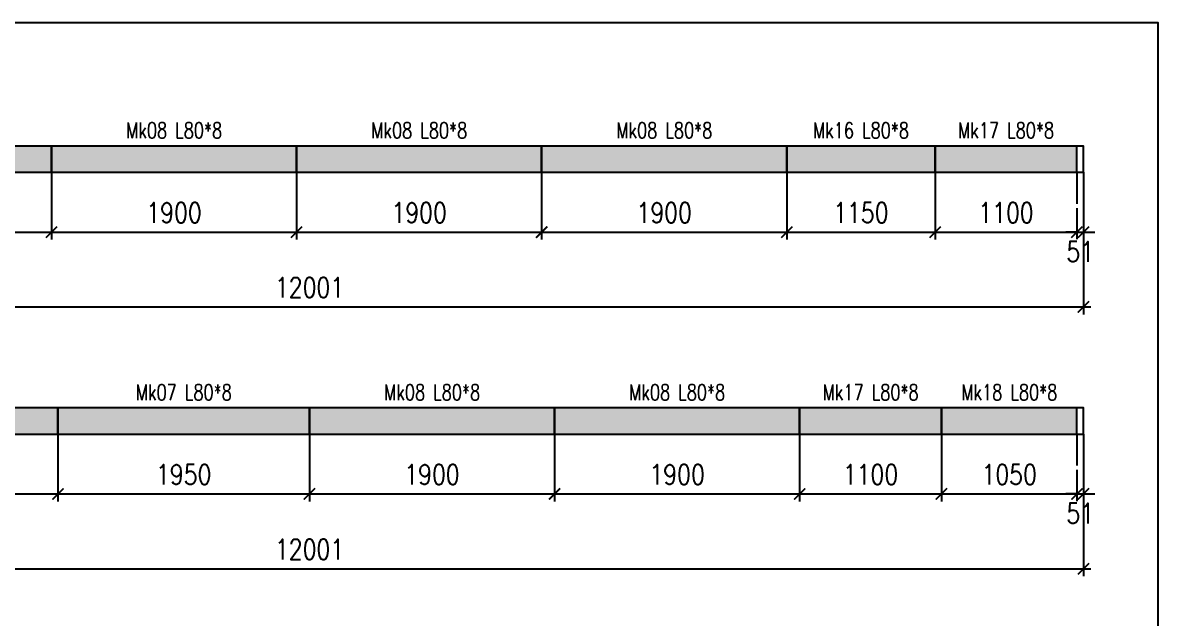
# Model space of a CAD drawing. Header units: millimetres. Extents: x -56 to 421004, y -1 to 91234.
# Drawn here: x 367022 to 375826, y 73628 to 78244 of the extents above; entities that cross this region are included whole.
import ezdxf
from ezdxf.enums import TextEntityAlignment as Align

# ---------------------------------------------------------------- set-up
doc = ezdxf.new("R2010")
doc.units = ezdxf.units.MM
doc.styles.add('EasyCutStyle', font='romans.shx', dxfattribs={"width": 0.8})
doc.styles.add('EasyCutStyleOptimezeBars', font='Romans.shx', dxfattribs={"width": 0.8})
doc.dimstyles.new('EasyCutDimOptimezeBars', dxfattribs={"dimscale": 57.971, "dimtxt": 2.7, "dimasz": 1.5, "dimexe": 1, "dimexo": 0, "dimgap": 1.25, "dimtad": 1, "dimdec": 1, "dimrnd": 0.5, "dimzin": 12, "dimdsep": 46, "dimtxsty": 'EasyCutStyleOptimezeBars', "dimblk": 'ARCHTICK', "dimblk1": 'ARCHTICK', "dimblk2": 'ARCHTICK', "dimcen": 1, "dimdle": 1, "dimclrd": 1, "dimclre": 1, "dimclrt": 3, "dimadec": 3, "dimazin": 0, "dimtfac": 1, "dimtdec": 1, "dimtix": 1, "dimtmove": 0, "dimatfit": 3, "dimfxl": 1, "dimtfill": 1, "dimtolj": 1, "dimtzin": 0, "dimarcsym": 0})

# ---------------------------------------------------------------- blocks, each defined once
blk = doc.blocks.new('_ArchTick')
at = {"color": 0, "linetype": 'ByBlock', "const_width": 0.15}
blk.add_lwpolyline([(-0.5, -0.5), (0.5, 0.5)], dxfattribs=at)
blk = doc.blocks.new('*D1781')
at = {"color": 1, "lineweight": -2}
for p, q in [((365345.2, 77084.4), (365345.2, 76562.6)), ((367245.2, 77084.4), (367245.2, 76562.6)), ((365287.3, 76620.6), (367303.2, 76620.6))]:
    blk.add_line(p, q, dxfattribs=at)
at = {"layer": 'Defpoints', "color": 0}
for p in [(365345.2, 77084.4), (367245.2, 77084.4), (367245.2, 76620.6)]:
    blk.add_point(p, dxfattribs=at)
at = {"color": 1, "lineweight": -2, "xscale": 86.9637, "yscale": 86.9637, "zscale": 86.9637, "rotation": 180}
blk.add_blockref('_ArchTick', (365345.2, 76620.6), dxfattribs=at)
at = {"color": 1, "lineweight": -2, "xscale": 86.9637, "yscale": 86.9637, "zscale": 86.9637}
blk.add_blockref('_ArchTick', (367245.2, 76620.6), dxfattribs=at)
at = {"color": 3, "insert": (366295.2, 76771.3), "char_height": 156.53, "attachment_point": 5, "style": 'EasyCutStyleOptimezeBars', "bg_fill": 3, "box_fill_scale": 1.1, "bg_fill_color": 256, "bg_fill_true_color": 13158600, "bg_fill_transparency": 13749624}
blk.add_mtext('\\A1;1900', dxfattribs=at)
blk = doc.blocks.new('*D1782')
at = {"color": 1, "lineweight": -2}
for p, q in [((367245.2, 77084.4), (367245.2, 76562.6)), ((369145.2, 77084.4), (369145.2, 76562.6)), ((367187.3, 76620.6), (369203.2, 76620.6))]:
    blk.add_line(p, q, dxfattribs=at)
at = {"layer": 'Defpoints', "color": 0}
for p in [(367245.2, 77084.4), (369145.2, 77084.4), (369145.2, 76620.6)]:
    blk.add_point(p, dxfattribs=at)
at = {"color": 1, "lineweight": -2, "xscale": 86.9637, "yscale": 86.9637, "zscale": 86.9637, "rotation": 180}
blk.add_blockref('_ArchTick', (367245.2, 76620.6), dxfattribs=at)
at = {"color": 1, "lineweight": -2, "xscale": 86.9637, "yscale": 86.9637, "zscale": 86.9637}
blk.add_blockref('_ArchTick', (369145.2, 76620.6), dxfattribs=at)
at = {"color": 3, "insert": (368195.2, 76771.3), "char_height": 156.53, "attachment_point": 5, "style": 'EasyCutStyleOptimezeBars', "bg_fill": 3, "box_fill_scale": 1.1, "bg_fill_color": 256, "bg_fill_true_color": 13158600, "bg_fill_transparency": 11070576}
blk.add_mtext('\\A1;1900', dxfattribs=at)
blk = doc.blocks.new('*D1783')
at = {"color": 1, "lineweight": -2}
for p, q in [((369145.2, 77084.4), (369145.2, 76562.6)), ((371045.2, 77084.4), (371045.2, 76562.6)), ((369087.3, 76620.6), (371103.2, 76620.6))]:
    blk.add_line(p, q, dxfattribs=at)
at = {"layer": 'Defpoints', "color": 0}
for p in [(369145.2, 77084.4), (371045.2, 77084.4), (371045.2, 76620.6)]:
    blk.add_point(p, dxfattribs=at)
at = {"color": 1, "lineweight": -2, "xscale": 86.9637, "yscale": 86.9637, "zscale": 86.9637, "rotation": 180}
blk.add_blockref('_ArchTick', (369145.2, 76620.6), dxfattribs=at)
at = {"color": 1, "lineweight": -2, "xscale": 86.9637, "yscale": 86.9637, "zscale": 86.9637}
blk.add_blockref('_ArchTick', (371045.2, 76620.6), dxfattribs=at)
at = {"color": 3, "insert": (370095.2, 76771.3), "char_height": 156.53, "attachment_point": 5, "style": 'EasyCutStyleOptimezeBars', "bg_fill": 3, "box_fill_scale": 1.1, "bg_fill_color": 256, "bg_fill_true_color": 13158600, "bg_fill_transparency": 13747044}
blk.add_mtext('\\A1;1900', dxfattribs=at)
blk = doc.blocks.new('*D1784')
at = {"color": 1, "lineweight": -2}
for p, q in [((371045.2, 77084.4), (371045.2, 76562.6)), ((372945.2, 77084.4), (372945.2, 76562.6)), ((370987.3, 76620.6), (373003.2, 76620.6))]:
    blk.add_line(p, q, dxfattribs=at)
at = {"layer": 'Defpoints', "color": 0}
for p in [(371045.2, 77084.4), (372945.2, 77084.4), (372945.2, 76620.6)]:
    blk.add_point(p, dxfattribs=at)
at = {"color": 1, "lineweight": -2, "xscale": 86.9637, "yscale": 86.9637, "zscale": 86.9637, "rotation": 180}
blk.add_blockref('_ArchTick', (371045.2, 76620.6), dxfattribs=at)
at = {"color": 1, "lineweight": -2, "xscale": 86.9637, "yscale": 86.9637, "zscale": 86.9637}
blk.add_blockref('_ArchTick', (372945.2, 76620.6), dxfattribs=at)
at = {"color": 3, "insert": (371995.2, 76771.3), "char_height": 156.53, "attachment_point": 5, "style": 'EasyCutStyleOptimezeBars', "bg_fill": 3, "box_fill_scale": 1.1, "bg_fill_color": 256, "bg_fill_true_color": 13158600, "bg_fill_transparency": 9227872}
blk.add_mtext('\\A1;1900', dxfattribs=at)
blk = doc.blocks.new('*D1785')
at = {"color": 1, "lineweight": -2}
for p, q in [((372945.2, 77084.4), (372945.2, 76562.6)), ((374095.2, 77084.4), (374095.2, 76562.6)), ((372887.3, 76620.6), (374153.2, 76620.6))]:
    blk.add_line(p, q, dxfattribs=at)
at = {"layer": 'Defpoints', "color": 0}
for p in [(372945.2, 77084.4), (374095.2, 77084.4), (374095.2, 76620.6)]:
    blk.add_point(p, dxfattribs=at)
at = {"color": 1, "lineweight": -2, "xscale": 86.9637, "yscale": 86.9637, "zscale": 86.9637, "rotation": 180}
blk.add_blockref('_ArchTick', (372945.2, 76620.6), dxfattribs=at)
at = {"color": 1, "lineweight": -2, "xscale": 86.9637, "yscale": 86.9637, "zscale": 86.9637}
blk.add_blockref('_ArchTick', (374095.2, 76620.6), dxfattribs=at)
at = {"color": 3, "insert": (373520.2, 76771.3), "char_height": 156.53, "attachment_point": 5, "style": 'EasyCutStyleOptimezeBars', "bg_fill": 3, "box_fill_scale": 1.1, "bg_fill_color": 256, "bg_fill_true_color": 13158600, "bg_fill_transparency": 4837207}
blk.add_mtext('\\A1;1150', dxfattribs=at)
blk = doc.blocks.new('*D1786')
at = {"color": 1, "lineweight": -2}
for p, q in [((374095.2, 77084.4), (374095.2, 76562.6)), ((375195.2, 77084.4), (375195.2, 76562.6)), ((374037.3, 76620.6), (375253.2, 76620.6))]:
    blk.add_line(p, q, dxfattribs=at)
at = {"layer": 'Defpoints', "color": 0}
for p in [(374095.2, 77084.4), (375195.2, 77084.4), (375195.2, 76620.6)]:
    blk.add_point(p, dxfattribs=at)
at = {"color": 1, "lineweight": -2, "xscale": 86.9637, "yscale": 86.9637, "zscale": 86.9637, "rotation": 180}
blk.add_blockref('_ArchTick', (374095.2, 76620.6), dxfattribs=at)
at = {"color": 1, "lineweight": -2, "xscale": 86.9637, "yscale": 86.9637, "zscale": 86.9637}
blk.add_blockref('_ArchTick', (375195.2, 76620.6), dxfattribs=at)
at = {"color": 3, "insert": (374645.2, 76771.3), "char_height": 156.53, "attachment_point": 5, "style": 'EasyCutStyleOptimezeBars', "bg_fill": 3, "box_fill_scale": 1.1, "bg_fill_color": 256, "bg_fill_true_color": 13158600, "bg_fill_transparency": 11088816}
blk.add_mtext('\\A1;1100', dxfattribs=at)
blk = doc.blocks.new('*D1787')
at = {"color": 1, "lineweight": -2}
for p, q in [((375195.2, 77084.4), (375195.2, 76562.6)), ((375246.2, 77084.4), (375246.2, 76562.6)), ((375195.2, 76620.6), (375108.3, 76620.6)), ((375195.2, 76620.6), (375246.2, 76620.6)), ((375246.2, 76620.6), (375333.2, 76620.6))]:
    blk.add_line(p, q, dxfattribs=at)
at = {"layer": 'Defpoints', "color": 0}
for p in [(375195.2, 77084.4), (375246.2, 77084.4), (375246.2, 76620.6)]:
    blk.add_point(p, dxfattribs=at)
at = {"color": 1, "lineweight": -2, "xscale": 86.9637, "yscale": 86.9637, "zscale": 86.9637}
blk.add_blockref('_ArchTick', (375195.2, 76620.6), dxfattribs=at)
at = {"color": 1, "lineweight": -2, "xscale": 86.9637, "yscale": 86.9637, "zscale": 86.9637, "rotation": 180}
blk.add_blockref('_ArchTick', (375246.2, 76620.6), dxfattribs=at)
at = {"color": 3, "char_height": 156.53, "attachment_point": 5, "style": 'EasyCutStyleOptimezeBars', "bg_fill": 3, "box_fill_scale": 1.1, "bg_fill_color": 256, "bg_fill_true_color": 13158600}
for s, insert, bg_fill_transparency in [('\\A1;', (375220.7, 76823.5), 13750140), ('\\A1;51', (375220.7, 76469.8), 0)]:
    blk.add_mtext(s, dxfattribs=dict(at, insert=insert, bg_fill_transparency=bg_fill_transparency))
blk = doc.blocks.new('*D1788')
at = {"color": 1, "lineweight": -2}
for p, q in [((363245.2, 77084.4), (363245.2, 75982.8)), ((375246.2, 77084.4), (375246.2, 75982.8)), ((363187.3, 76040.8), (375304.2, 76040.8))]:
    blk.add_line(p, q, dxfattribs=at)
at = {"layer": 'Defpoints', "color": 0}
for p in [(363245.2, 77084.4), (375246.2, 77084.4), (375246.2, 76040.8)]:
    blk.add_point(p, dxfattribs=at)
at = {"color": 1, "lineweight": -2, "xscale": 86.9637, "yscale": 86.9637, "zscale": 86.9637, "rotation": 180}
blk.add_blockref('_ArchTick', (363245.2, 76040.8), dxfattribs=at)
at = {"color": 1, "lineweight": -2, "xscale": 86.9637, "yscale": 86.9637, "zscale": 86.9637}
blk.add_blockref('_ArchTick', (375246.2, 76040.8), dxfattribs=at)
at = {"color": 3, "insert": (369245.7, 76191.5), "char_height": 156.53, "attachment_point": 5, "style": 'EasyCutStyleOptimezeBars', "bg_fill": 3, "box_fill_scale": 1.1, "bg_fill_color": 256, "bg_fill_true_color": 13158600, "bg_fill_transparency": 13750656}
blk.add_mtext('\\A1;12001', dxfattribs=at)
blk = doc.blocks.new('*D1790')
at = {"color": 1, "lineweight": -2}
for p, q in [((365295.2, 75055.2), (365295.2, 74533.4)), ((367295.2, 75055.2), (367295.2, 74533.4)), ((365237.3, 74591.4), (367353.2, 74591.4))]:
    blk.add_line(p, q, dxfattribs=at)
at = {"layer": 'Defpoints', "color": 0}
for p in [(365295.2, 75055.2), (367295.2, 75055.2), (367295.2, 74591.4)]:
    blk.add_point(p, dxfattribs=at)
at = {"color": 1, "lineweight": -2, "xscale": 86.9637, "yscale": 86.9637, "zscale": 86.9637, "rotation": 180}
blk.add_blockref('_ArchTick', (365295.2, 74591.4), dxfattribs=at)
at = {"color": 1, "lineweight": -2, "xscale": 86.9637, "yscale": 86.9637, "zscale": 86.9637}
blk.add_blockref('_ArchTick', (367295.2, 74591.4), dxfattribs=at)
at = {"color": 3, "insert": (366295.2, 74742.1), "char_height": 156.53, "attachment_point": 5, "style": 'EasyCutStyleOptimezeBars', "bg_fill": 3, "box_fill_scale": 1.1, "bg_fill_color": 256, "bg_fill_true_color": 13158600, "bg_fill_transparency": 13751172}
blk.add_mtext('\\A1;2000', dxfattribs=at)
blk = doc.blocks.new('*D1791')
at = {"color": 1, "lineweight": -2}
for p, q in [((367295.2, 75055.2), (367295.2, 74533.4)), ((369245.2, 75055.2), (369245.2, 74533.4)), ((367237.3, 74591.4), (369303.2, 74591.4))]:
    blk.add_line(p, q, dxfattribs=at)
at = {"layer": 'Defpoints', "color": 0}
for p in [(367295.2, 75055.2), (369245.2, 75055.2), (369245.2, 74591.4)]:
    blk.add_point(p, dxfattribs=at)
at = {"color": 1, "lineweight": -2, "xscale": 86.9637, "yscale": 86.9637, "zscale": 86.9637, "rotation": 180}
blk.add_blockref('_ArchTick', (367295.2, 74591.4), dxfattribs=at)
at = {"color": 1, "lineweight": -2, "xscale": 86.9637, "yscale": 86.9637, "zscale": 86.9637}
blk.add_blockref('_ArchTick', (369245.2, 74591.4), dxfattribs=at)
at = {"color": 3, "insert": (368270.2, 74742.1), "char_height": 156.53, "attachment_point": 5, "style": 'EasyCutStyleOptimezeBars', "bg_fill": 3, "box_fill_scale": 1.1, "bg_fill_color": 256, "bg_fill_true_color": 13158600, "bg_fill_transparency": 4837208}
blk.add_mtext('\\A1;1950', dxfattribs=at)
blk = doc.blocks.new('*D1792')
at = {"color": 1, "lineweight": -2}
for p, q in [((369245.2, 75055.2), (369245.2, 74533.4)), ((371145.2, 75055.2), (371145.2, 74533.4)), ((369187.3, 74591.4), (371203.2, 74591.4))]:
    blk.add_line(p, q, dxfattribs=at)
at = {"layer": 'Defpoints', "color": 0}
for p in [(369245.2, 75055.2), (371145.2, 75055.2), (371145.2, 74591.4)]:
    blk.add_point(p, dxfattribs=at)
at = {"color": 1, "lineweight": -2, "xscale": 86.9637, "yscale": 86.9637, "zscale": 86.9637, "rotation": 180}
blk.add_blockref('_ArchTick', (369245.2, 74591.4), dxfattribs=at)
at = {"color": 1, "lineweight": -2, "xscale": 86.9637, "yscale": 86.9637, "zscale": 86.9637}
blk.add_blockref('_ArchTick', (371145.2, 74591.4), dxfattribs=at)
at = {"color": 3, "insert": (370195.2, 74742.1), "char_height": 156.53, "attachment_point": 5, "style": 'EasyCutStyleOptimezeBars', "bg_fill": 3, "box_fill_scale": 1.1, "bg_fill_color": 256, "bg_fill_true_color": 13158600, "bg_fill_transparency": 13751688}
blk.add_mtext('\\A1;1900', dxfattribs=at)
blk = doc.blocks.new('*D1793')
at = {"color": 1, "lineweight": -2}
for p, q in [((371145.2, 75055.2), (371145.2, 74533.4)), ((373045.2, 75055.2), (373045.2, 74533.4)), ((371087.3, 74591.4), (373103.2, 74591.4))]:
    blk.add_line(p, q, dxfattribs=at)
at = {"layer": 'Defpoints', "color": 0}
for p in [(371145.2, 75055.2), (373045.2, 75055.2), (373045.2, 74591.4)]:
    blk.add_point(p, dxfattribs=at)
at = {"color": 1, "lineweight": -2, "xscale": 86.9637, "yscale": 86.9637, "zscale": 86.9637, "rotation": 180}
blk.add_blockref('_ArchTick', (371145.2, 74591.4), dxfattribs=at)
at = {"color": 1, "lineweight": -2, "xscale": 86.9637, "yscale": 86.9637, "zscale": 86.9637}
blk.add_blockref('_ArchTick', (373045.2, 74591.4), dxfattribs=at)
at = {"color": 3, "insert": (372095.2, 74742.1), "char_height": 156.53, "attachment_point": 5, "style": 'EasyCutStyleOptimezeBars', "bg_fill": 3, "box_fill_scale": 1.1, "bg_fill_color": 256, "bg_fill_true_color": 13158600, "bg_fill_transparency": 11179324}
blk.add_mtext('\\A1;1900', dxfattribs=at)
blk = doc.blocks.new('*D1794')
at = {"color": 1, "lineweight": -2}
for p, q in [((373045.2, 75055.2), (373045.2, 74533.4)), ((374145.2, 75055.2), (374145.2, 74533.4)), ((372987.3, 74591.4), (374203.2, 74591.4))]:
    blk.add_line(p, q, dxfattribs=at)
at = {"layer": 'Defpoints', "color": 0}
for p in [(373045.2, 75055.2), (374145.2, 75055.2), (374145.2, 74591.4)]:
    blk.add_point(p, dxfattribs=at)
at = {"color": 1, "lineweight": -2, "xscale": 86.9637, "yscale": 86.9637, "zscale": 86.9637, "rotation": 180}
blk.add_blockref('_ArchTick', (373045.2, 74591.4), dxfattribs=at)
at = {"color": 1, "lineweight": -2, "xscale": 86.9637, "yscale": 86.9637, "zscale": 86.9637}
blk.add_blockref('_ArchTick', (374145.2, 74591.4), dxfattribs=at)
at = {"color": 3, "insert": (373595.2, 74742.1), "char_height": 156.53, "attachment_point": 5, "style": 'EasyCutStyleOptimezeBars', "bg_fill": 3, "box_fill_scale": 1.1, "bg_fill_color": 256, "bg_fill_true_color": 13158600, "bg_fill_transparency": 11187456}
blk.add_mtext('\\A1;1100', dxfattribs=at)
blk = doc.blocks.new('*D1795')
at = {"color": 1, "lineweight": -2}
for p, q in [((374145.2, 75055.2), (374145.2, 74533.4)), ((375195.2, 75055.2), (375195.2, 74533.4)), ((374087.3, 74591.4), (375253.2, 74591.4))]:
    blk.add_line(p, q, dxfattribs=at)
at = {"layer": 'Defpoints', "color": 0}
for p in [(374145.2, 75055.2), (375195.2, 75055.2), (375195.2, 74591.4)]:
    blk.add_point(p, dxfattribs=at)
at = {"color": 1, "lineweight": -2, "xscale": 86.9637, "yscale": 86.9637, "zscale": 86.9637, "rotation": 180}
blk.add_blockref('_ArchTick', (374145.2, 74591.4), dxfattribs=at)
at = {"color": 1, "lineweight": -2, "xscale": 86.9637, "yscale": 86.9637, "zscale": 86.9637}
blk.add_blockref('_ArchTick', (375195.2, 74591.4), dxfattribs=at)
at = {"color": 3, "insert": (374670.2, 74742.1), "char_height": 156.53, "attachment_point": 5, "style": 'EasyCutStyleOptimezeBars', "bg_fill": 3, "box_fill_scale": 1.1, "bg_fill_color": 256, "bg_fill_true_color": 13158600, "bg_fill_transparency": 11231500}
blk.add_mtext('\\A1;1050', dxfattribs=at)
blk = doc.blocks.new('*D1796')
at = {"color": 1, "lineweight": -2}
for p, q in [((375195.2, 75055.2), (375195.2, 74533.4)), ((375246.2, 75055.2), (375246.2, 74533.4)), ((375195.2, 74591.4), (375108.3, 74591.4)), ((375195.2, 74591.4), (375246.2, 74591.4)), ((375246.2, 74591.4), (375333.2, 74591.4))]:
    blk.add_line(p, q, dxfattribs=at)
at = {"layer": 'Defpoints', "color": 0}
for p in [(375195.2, 75055.2), (375246.2, 75055.2), (375246.2, 74591.4)]:
    blk.add_point(p, dxfattribs=at)
at = {"color": 1, "lineweight": -2, "xscale": 86.9637, "yscale": 86.9637, "zscale": 86.9637}
blk.add_blockref('_ArchTick', (375195.2, 74591.4), dxfattribs=at)
at = {"color": 1, "lineweight": -2, "xscale": 86.9637, "yscale": 86.9637, "zscale": 86.9637, "rotation": 180}
blk.add_blockref('_ArchTick', (375246.2, 74591.4), dxfattribs=at)
at = {"color": 3, "char_height": 156.53, "attachment_point": 5, "style": 'EasyCutStyleOptimezeBars', "bg_fill": 3, "box_fill_scale": 1.1, "bg_fill_color": 256, "bg_fill_true_color": 13158600}
for s, insert, bg_fill_transparency in [('\\A1;', (375220.7, 74794.3), 11221584), ('\\A1;51', (375220.7, 74440.7), 11216160)]:
    blk.add_mtext(s, dxfattribs=dict(at, insert=insert, bg_fill_transparency=bg_fill_transparency))
blk = doc.blocks.new('*D1797')
at = {"color": 1, "lineweight": -2}
for p, q in [((363245.2, 75055.2), (363245.2, 73953.7)), ((375246.2, 75055.2), (375246.2, 73953.7)), ((363187.3, 74011.7), (375304.2, 74011.7))]:
    blk.add_line(p, q, dxfattribs=at)
at = {"layer": 'Defpoints', "color": 0}
for p in [(363245.2, 75055.2), (375246.2, 75055.2), (375246.2, 74011.7)]:
    blk.add_point(p, dxfattribs=at)
at = {"color": 1, "lineweight": -2, "xscale": 86.9637, "yscale": 86.9637, "zscale": 86.9637, "rotation": 180}
blk.add_blockref('_ArchTick', (363245.2, 74011.7), dxfattribs=at)
at = {"color": 1, "lineweight": -2, "xscale": 86.9637, "yscale": 86.9637, "zscale": 86.9637}
blk.add_blockref('_ArchTick', (375246.2, 74011.7), dxfattribs=at)
at = {"color": 3, "insert": (369245.7, 74162.4), "char_height": 156.53, "attachment_point": 5, "style": 'EasyCutStyleOptimezeBars', "bg_fill": 3, "box_fill_scale": 1.1, "bg_fill_color": 256, "bg_fill_true_color": 13158600, "bg_fill_transparency": 2809296}
blk.add_mtext('\\A1;12001', dxfattribs=at)

msp = doc.modelspace()

# ---------------------------------------------------------------- linework, layer by layer
at = {"color": 5}
msp.add_lwpolyline([(358607.16, 66068.97), (375825.98, 66068.97), (375825.98, 78243.89), (358607.16, 78243.89)], close=True, dxfattribs=at)
at = {"color": 231, "true_color": 0xfd58be}
for points in [[(363245.23, 77084.37), (375246.23, 77084.37), (375246.23, 77287.29), (363245.23, 77287.29)], [(363245.23, 75055.22), (375246.23, 75055.22), (375246.23, 75258.13), (363245.23, 75258.13)]]:
    msp.add_lwpolyline(points, close=True, dxfattribs=at)
at = {"color": 7}
for points in [[(365345.23, 77084.37), (367245.23, 77084.37), (367245.23, 77287.29), (365345.23, 77287.29)], [(367245.23, 77084.37), (369145.23, 77084.37), (369145.23, 77287.29), (367245.23, 77287.29)], [(369145.23, 77084.37), (371045.23, 77084.37), (371045.23, 77287.29), (369145.23, 77287.29)], [(371045.23, 77084.37), (372945.23, 77084.37), (372945.23, 77287.29), (371045.23, 77287.29)], [(372945.23, 77084.37), (374095.23, 77084.37), (374095.23, 77287.29), (372945.23, 77287.29)], [(374095.23, 77084.37), (375195.23, 77084.37), (375195.23, 77287.29), (374095.23, 77287.29)], [(365295.23, 75055.22), (367295.23, 75055.22), (367295.23, 75258.13), (365295.23, 75258.13)], [(367295.23, 75055.22), (369245.23, 75055.22), (369245.23, 75258.13), (367295.23, 75258.13)], [(369245.23, 75055.22), (371145.23, 75055.22), (371145.23, 75258.13), (369245.23, 75258.13)], [(371145.23, 75055.22), (373045.23, 75055.22), (373045.23, 75258.13), (371145.23, 75258.13)], [(373045.23, 75055.22), (374145.23, 75055.22), (374145.23, 75258.13), (373045.23, 75258.13)], [(374145.23, 75055.22), (375195.23, 75055.22), (375195.23, 75258.13), (374145.23, 75258.13)]]:
    msp.add_lwpolyline(points, close=True, dxfattribs=at)
at = {"color": 54, "true_color": 0x9f8b17}
for points in [[(365345.23, 77084.37), (367245.23, 77084.37), (365345.23, 77287.29), (367245.23, 77287.29)], [(367245.23, 77084.37), (369145.23, 77084.37), (367245.23, 77287.29), (369145.23, 77287.29)], [(369145.23, 77084.37), (371045.23, 77084.37), (369145.23, 77287.29), (371045.23, 77287.29)], [(371045.23, 77084.37), (372945.23, 77084.37), (371045.23, 77287.29), (372945.23, 77287.29)], [(369245.23, 75055.22), (371145.23, 75055.22), (369245.23, 75258.13), (371145.23, 75258.13)], [(371145.23, 75055.22), (373045.23, 75055.22), (371145.23, 75258.13), (373045.23, 75258.13)]]:
    msp.add_solid(points, dxfattribs=at)
at = {"color": 34, "true_color": 0x945717}
msp.add_solid([(372945.23, 77084.37), (374095.23, 77084.37), (372945.23, 77287.29), (374095.23, 77287.29)], dxfattribs=at)
at = {"color": 34, "true_color": 0x935417}
for points in [[(374095.23, 77084.37), (375195.23, 77084.37), (374095.23, 77287.29), (375195.23, 77287.29)], [(373045.23, 75055.22), (374145.23, 75055.22), (373045.23, 75258.13), (374145.23, 75258.13)]]:
    msp.add_solid(points, dxfattribs=at)
at = {"color": 54, "true_color": 0xa19317}
msp.add_solid([(365295.23, 75055.22), (367295.23, 75055.22), (365295.23, 75258.13), (367295.23, 75258.13)], dxfattribs=at)
at = {"color": 54, "true_color": 0xa08f17}
msp.add_solid([(367295.23, 75055.22), (369245.23, 75055.22), (367295.23, 75258.13), (369245.23, 75258.13)], dxfattribs=at)
at = {"color": 34, "true_color": 0x925117}
msp.add_solid([(374145.23, 75055.22), (375195.23, 75055.22), (374145.23, 75258.13), (375195.23, 75258.13)], dxfattribs=at)

# ---------------------------------------------------------------- texts
at = {"style": 'EasyCutStyle', "width": 0.75}
for s, p in [('Mk08 L80*8', (368196.23, 77348.16)), ('Mk08 L80*8', (370096.23, 77348.16)), ('Mk08 L80*8', (371996.23, 77348.16)), ('Mk16 L80*8', (373521.23, 77348.16)), ('Mk17 L80*8', (374646.23, 77348.16)), ('Mk07 L80*8', (368271.23, 75319.01)), ('Mk08 L80*8', (370196.23, 75319.01)), ('Mk08 L80*8', (372096.23, 75319.01)), ('Mk17 L80*8', (373596.23, 75319.01)), ('Mk18 L80*8', (374671.23, 75319.01))]:
    msp.add_text(s, height=121.749, dxfattribs=at).set_placement(p, align=Align.CENTER)

# ---------------------------------------------------------------- next in the draw order: dimensions: what is measured, and where the dimension line sits
for base, p1, p2, picture, middle in [((367245.23, 76620.57), (365345.23, 77084.37), (367245.23, 77084.37), '*D1781', (366295.23, 76771.3)), ((367295.23, 74591.41), (365295.23, 75055.22), (367295.23, 75055.22), '*D1790', (366295.23, 74742.15))]:
    dim = msp.add_linear_dim(base=base, p1=p1, p2=p2, dimstyle='EasyCutDimOptimezeBars', override={"dimscale": 57.9758, "dimtad": 1})
    dim.commit()
    dim.dimension.update_dxf_attribs({"geometry": picture, "text_midpoint": middle})

# ---------------------------------------------------------------- next in the draw order: dimensions: what is measured, and where the dimension line sits
for base, p1, p2, picture, middle in [((369145.23, 76620.57), (367245.23, 77084.37), (369145.23, 77084.37), '*D1782', (368195.23, 76771.3)), ((369245.23, 74591.41), (367295.23, 75055.22), (369245.23, 75055.22), '*D1791', (368270.23, 74742.15))]:
    dim = msp.add_linear_dim(base=base, p1=p1, p2=p2, dimstyle='EasyCutDimOptimezeBars', override={"dimscale": 57.9758, "dimtad": 1})
    dim.commit()
    dim.dimension.update_dxf_attribs({"geometry": picture, "text_midpoint": middle})

# ---------------------------------------------------------------- next in the draw order: dimensions: what is measured, and where the dimension line sits
for base, p1, p2, picture, middle in [((371045.23, 76620.57), (369145.23, 77084.37), (371045.23, 77084.37), '*D1783', (370095.23, 76771.3)), ((371145.23, 74591.41), (369245.23, 75055.22), (371145.23, 75055.22), '*D1792', (370195.23, 74742.15))]:
    dim = msp.add_linear_dim(base=base, p1=p1, p2=p2, dimstyle='EasyCutDimOptimezeBars', override={"dimscale": 57.9758, "dimtad": 1})
    dim.commit()
    dim.dimension.update_dxf_attribs({"geometry": picture, "text_midpoint": middle})

# ---------------------------------------------------------------- next in the draw order: dimensions: what is measured, and where the dimension line sits
for base, p1, p2, picture, middle in [((372945.23, 76620.57), (371045.23, 77084.37), (372945.23, 77084.37), '*D1784', (371995.23, 76771.3)), ((373045.23, 74591.41), (371145.23, 75055.22), (373045.23, 75055.22), '*D1793', (372095.23, 74742.15))]:
    dim = msp.add_linear_dim(base=base, p1=p1, p2=p2, dimstyle='EasyCutDimOptimezeBars', override={"dimscale": 57.9758, "dimtad": 1})
    dim.commit()
    dim.dimension.update_dxf_attribs({"geometry": picture, "text_midpoint": middle})

# ---------------------------------------------------------------- next in the draw order: dimensions: what is measured, and where the dimension line sits
for base, p1, p2, picture, middle in [((374095.23, 76620.57), (372945.23, 77084.37), (374095.23, 77084.37), '*D1785', (373520.23, 76771.3)), ((374145.23, 74591.41), (373045.23, 75055.22), (374145.23, 75055.22), '*D1794', (373595.23, 74742.15))]:
    dim = msp.add_linear_dim(base=base, p1=p1, p2=p2, dimstyle='EasyCutDimOptimezeBars', override={"dimscale": 57.9758, "dimtad": 1})
    dim.commit()
    dim.dimension.update_dxf_attribs({"geometry": picture, "text_midpoint": middle})

# ---------------------------------------------------------------- next in the draw order: dimensions: what is measured, and where the dimension line sits
for base, p1, p2, picture, middle in [((375195.23, 76620.57), (374095.23, 77084.37), (375195.23, 77084.37), '*D1786', (374645.23, 76771.3)), ((375195.23, 74591.41), (374145.23, 75055.22), (375195.23, 75055.22), '*D1795', (374670.23, 74742.15))]:
    dim = msp.add_linear_dim(base=base, p1=p1, p2=p2, dimstyle='EasyCutDimOptimezeBars', override={"dimscale": 57.9758, "dimtad": 1})
    dim.commit()
    dim.dimension.update_dxf_attribs({"geometry": picture, "text_midpoint": middle})

# ---------------------------------------------------------------- next in the draw order: dimensions: what is measured, and where the dimension line sits
for base, p1, p2, picture, middle in [((375246.23, 76620.57), (375195.23, 77084.37), (375246.23, 77084.37), '*D1787', (375220.73, 76620.57)), ((375246.23, 74591.41), (375195.23, 75055.22), (375246.23, 75055.22), '*D1796', (375220.73, 74591.41))]:
    dim = msp.add_linear_dim(base=base, p1=p1, p2=p2, text='\\X<>', dimstyle='EasyCutDimOptimezeBars', override={"dimscale": 57.9758})
    dim.commit()
    dim.dimension.update_dxf_attribs({"geometry": picture, "text_midpoint": middle})

# ---------------------------------------------------------------- next in the draw order: dimensions: what is measured, and where the dimension line sits
for base, p1, p2, picture, middle in [((375246.23, 76040.81), (363245.23, 77084.37), (375246.23, 77084.37), '*D1788', (369245.73, 76191.54)), ((375246.23, 74011.65), (363245.23, 75055.22), (375246.23, 75055.22), '*D1797', (369245.73, 74162.39))]:
    dim = msp.add_linear_dim(base=base, p1=p1, p2=p2, dimstyle='EasyCutDimOptimezeBars', override={"dimscale": 57.9758, "dimtad": 1})
    dim.commit()
    dim.dimension.update_dxf_attribs({"geometry": picture, "text_midpoint": middle})

doc.saveas('drawing.dxf')
